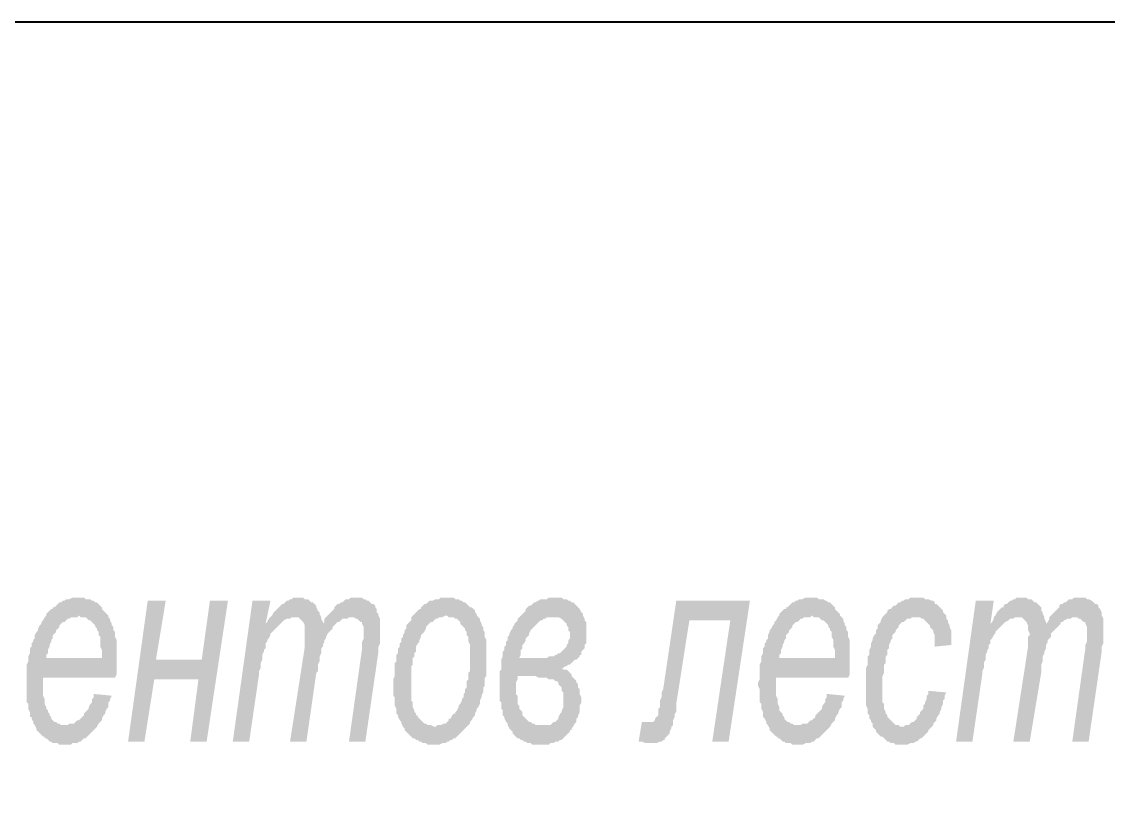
# Model space of a CAD drawing. Header units: millimetres. Extents: x 1372 to 666090, y 1285 to 31551.
# Drawn here: x 532955 to 535725, y 28865 to 30865 of the extents above; entities that cross this region are included whole.
import ezdxf

# ---------------------------------------------------------------- set-up
doc = ezdxf.new("R2010")
doc.units = ezdxf.units.MM
doc.layers.add('PDF _2D-чертеж - Общий_Ном._пера__21', color=7, linetype='Continuous')
doc.layers.add('PDF _Аннотация - Текст_Ном._пера__1', color=7, linetype='Continuous')

msp = doc.modelspace()

# ---------------------------------------------------------------- hatches: boundary and pattern name
at = {"layer": 'PDF _Аннотация - Текст_Ном._пера__1', "transparency": 33554559}
h = msp.add_hatch(color=256, dxfattribs=at)
h.paths.add_polyline_path([(533142.6, 29150.9), (533184.3, 29146.8), (533180.1, 29138.4), (533180.1, 29134.3), (533175.9, 29130.1), (533175.9, 29121.7), (533175.9, 29117.6), (533171.8, 29113.4), (533167.6, 29105.1), (533167.6, 29100.9), (533163.4, 29096.7), (533159.2, 29088.4), (533159.2, 29084.2), (533155.1, 29080), (533150.9, 29075.9), (533146.7, 29067.5), (533142.6, 29063.3), (533142.6, 29063.3), (533138.4, 29059.2), (533134.2, 29055), (533130, 29050.8), (533125.9, 29046.7), (533121.7, 29042.5), (533117.5, 29038.3), (533113.4, 29038.3), (533109.2, 29034.1), (533105, 29030), (533100.8, 29030), (533096.7, 29025.8), (533092.5, 29025.8), (533088.3, 29025.8), (533084.2, 29025.8), (533080, 29021.6), (533071.7, 29021.6), (533067.5, 29021.6), (533063.3, 29021.6), (533059.1, 29021.6), (533055, 29021.6), (533050.8, 29021.6), (533046.6, 29025.8), (533038.3, 29025.8), (533034.1, 29025.8), (533029.9, 29030), (533025.8, 29030), (533021.6, 29034.1), (533017.4, 29038.3), (533013.3, 29038.3), (533013.3, 29042.5), (533009.1, 29042.5), (533004.9, 29046.7), (533000.7, 29050.8), (532996.6, 29055), (532992.4, 29059.2), (532992.4, 29063.3), (532988.2, 29071.7), (532984.1, 29075.9), (532984.1, 29080), (532979.9, 29088.4), (532979.9, 29092.5), (532975.7, 29092.5), (532975.7, 29100.9), (532975.7, 29105.1), (532971.5, 29113.4), (532971.5, 29117.6), (532971.5, 29125.9), (532967.4, 29130.1), (532967.4, 29138.4), (532967.4, 29142.6), (532967.4, 29150.9), (532967.4, 29159.3), (532967.4, 29163.5), (532967.4, 29171.8), (532967.4, 29176), (532967.4, 29180.1), (532967.4, 29188.5), (532967.4, 29192.7), (532967.4, 29201), (532967.4, 29209.3), (532967.4, 29213.5), (532967.4, 29221.8), (532967.4, 29226), (532971.5, 29234.4), (532971.5, 29238.5), (532971.5, 29246.9), (532975.7, 29255.2), (532975.7, 29259.4), (532975.7, 29267.7), (532979.9, 29271.9), (532979.9, 29280.2), (532984.1, 29284.4), (532984.1, 29288.6), (532988.2, 29292.8), (532988.2, 29301.1), (532992.4, 29309.4), (532996.6, 29313.6), (532996.6, 29317.8), (533000.7, 29326.1), (533004.9, 29330.3), (533004.9, 29334.5), (533009.1, 29338.6), (533013.3, 29347), (533017.4, 29351.2), (533017.4, 29355.3), (533021.6, 29359.5), (533025.8, 29363.7), (533029.9, 29367.8), (533034.1, 29367.8), (533034.1, 29372), (533038.3, 29372), (533042.5, 29376.2), (533046.6, 29380.4), (533050.8, 29384.5), (533055, 29384.5), (533059.1, 29388.7), (533063.3, 29388.7), (533067.5, 29392.9), (533071.7, 29392.9), (533075.8, 29392.9), (533084.2, 29397), (533088.3, 29397), (533092.5, 29397), (533096.7, 29397), (533100.8, 29397), (533105, 29397), (533109.2, 29397), (533113.4, 29397), (533117.5, 29392.9), (533125.9, 29392.9), (533130, 29392.9), (533134.2, 29388.7), (533138.4, 29388.7), (533142.6, 29384.5), (533146.7, 29384.5), (533150.9, 29380.4), (533155.1, 29376.2), (533159.2, 29372), (533159.2, 29367.8), (533163.4, 29363.7), (533167.6, 29359.5), (533171.8, 29355.3), (533175.9, 29351.2), (533175.9, 29347), (533180.1, 29342.8), (533180.1, 29338.6), (533184.3, 29330.3), (533184.3, 29326.1), (533188.4, 29322), (533188.4, 29313.6), (533192.6, 29309.4), (533192.6, 29301.1), (533192.6, 29296.9), (533196.8, 29288.6), (533196.8, 29284.4), (533196.8, 29276.1), (533196.8, 29267.7), (533196.8, 29259.4), (533196.8, 29255.2), (533196.8, 29246.9), (533196.8, 29242.7), (533196.8, 29234.4), (533196.8, 29226), (533196.8, 29221.8), (533196.8, 29213.5), (533196.8, 29209.3), (533196.8, 29201), (533192.6, 29192.7), (533009.1, 29192.7), (533009.1, 29188.5), (533009.1, 29180.1), (533009.1, 29176), (533009.1, 29167.6), (533009.1, 29159.3), (533009.1, 29150.9), (533009.1, 29146.8), (533013.3, 29138.4), (533013.3, 29130.1), (533013.3, 29125.9), (533017.4, 29117.6), (533017.4, 29113.4), (533021.6, 29109.2), (533021.6, 29105.1), (533025.8, 29100.9), (533025.8, 29096.7), (533029.9, 29092.5), (533029.9, 29088.4), (533034.1, 29084.2), (533038.3, 29080), (533042.5, 29080), (533046.6, 29075.9), (533050.8, 29075.9), (533055, 29071.7), (533059.1, 29071.7), (533063.3, 29071.7), (533067.5, 29071.7), (533071.7, 29071.7), (533075.8, 29075.9), (533084.2, 29075.9), (533088.3, 29075.9), (533092.5, 29080), (533096.7, 29084.2), (533100.8, 29084.2), (533105, 29088.4), (533109.2, 29092.5), (533113.4, 29096.7), (533113.4, 29100.9), (533117.5, 29105.1), (533121.7, 29109.2), (533125.9, 29113.4), (533125.9, 29117.6), (533130, 29125.9), (533134.2, 29130.1), (533134.2, 29138.4), (533138.4, 29142.6), (533138.4, 29150.9), (533142.6, 29150.9)], flags=0)
h.paths.add_polyline_path([(533017.4, 29242.7), (533159.2, 29242.7), (533159.2, 29251), (533159.2, 29255.2), (533159.2, 29263.6), (533155.1, 29271.9), (533155.1, 29276.1), (533155.1, 29284.4), (533155.1, 29288.6), (533155.1, 29296.9), (533150.9, 29301.1), (533150.9, 29309.4), (533146.7, 29313.6), (533146.7, 29317.8), (533142.6, 29322), (533142.6, 29326.1), (533138.4, 29330.3), (533134.2, 29334.5), (533130, 29338.6), (533125.9, 29338.6), (533121.7, 29342.8), (533117.5, 29347), (533113.4, 29347), (533109.2, 29347), (533105, 29347), (533100.8, 29351.2), (533096.7, 29347), (533092.5, 29347), (533084.2, 29347), (533080, 29347), (533075.8, 29342.8), (533071.7, 29342.8), (533067.5, 29338.6), (533063.3, 29334.5), (533059.1, 29334.5), (533055, 29330.3), (533050.8, 29326.1), (533050.8, 29322), (533046.6, 29317.8), (533042.5, 29313.6), (533042.5, 29309.4), (533038.3, 29305.3), (533034.1, 29301.1), (533034.1, 29292.8), (533029.9, 29288.6), (533029.9, 29284.4), (533025.8, 29276.1), (533025.8, 29271.9), (533021.6, 29263.6), (533021.6, 29255.2), (533017.4, 29251), (533017.4, 29242.7), (533017.4, 29242.7)], flags=0)
for points in [[(533276, 29388.7), (533321.9, 29388.7), (533296.9, 29238.5), (533413.7, 29238.5), (533434.5, 29388.7), (533480.4, 29388.7), (533426.2, 29030), (533384.5, 29030), (533405.3, 29188.5), (533292.7, 29188.5), (533267.7, 29030), (533226, 29030)], [(533492.9, 29030), (533543, 29388.7), (533588.9, 29388.7), (533576.4, 29330.3), (533580.5, 29334.5), (533584.7, 29342.8), (533588.9, 29347), (533593, 29351.2), (533597.2, 29359.5), (533601.4, 29363.7), (533605.6, 29367.8), (533609.7, 29372), (533609.7, 29372), (533613.9, 29376.2), (533618.1, 29380.4), (533622.2, 29380.4), (533626.4, 29384.5), (533630.6, 29388.7), (533634.8, 29388.7), (533638.9, 29392.9), (533643.1, 29392.9), (533647.3, 29397), (533651.4, 29397), (533655.6, 29397), (533659.8, 29397), (533668.1, 29397), (533672.3, 29397), (533676.5, 29392.9), (533680.6, 29392.9), (533684.8, 29392.9), (533689, 29388.7), (533693.2, 29384.5), (533697.3, 29384.5), (533701.5, 29380.4), (533705.7, 29376.2), (533705.7, 29372), (533709.8, 29363.7), (533714, 29359.5), (533714, 29355.3), (533718.2, 29347), (533718.2, 29342.8), (533722.4, 29334.5), (533722.4, 29330.3), (533726.5, 29334.5), (533726.5, 29342.8), (533730.7, 29347), (533734.9, 29351.2), (533739, 29355.3), (533743.2, 29359.5), (533747.4, 29363.7), (533751.6, 29367.8), (533751.6, 29372), (533755.7, 29376.2), (533759.9, 29380.4), (533764.1, 29380.4), (533768.2, 29384.5), (533772.4, 29384.5), (533776.6, 29388.7), (533780.8, 29392.9), (533784.9, 29392.9), (533789.1, 29392.9), (533793.3, 29397), (533797.4, 29397), (533801.6, 29397), (533805.8, 29397), (533814.1, 29397), (533818.3, 29397), (533822.5, 29397), (533826.6, 29392.9), (533830.8, 29392.9), (533835, 29388.7), (533839.1, 29388.7), (533843.3, 29384.5), (533847.5, 29380.4), (533851.7, 29380.4), (533855.8, 29376.2), (533855.8, 29372), (533860, 29367.8), (533860, 29359.5), (533864.2, 29355.3), (533864.2, 29351.2), (533868.3, 29342.8), (533868.3, 29334.5), (533868.3, 29330.3), (533868.3, 29322), (533868.3, 29317.8), (533868.3, 29309.4), (533868.3, 29305.3), (533868.3, 29301.1), (533868.3, 29292.8), (533868.3, 29288.6), (533868.3, 29280.2), (533864.2, 29271.9), (533864.2, 29263.6), (533864.2, 29259.4), (533830.8, 29030), (533789.1, 29030), (533822.5, 29267.7), (533822.5, 29276.1), (533822.5, 29284.4), (533826.6, 29292.8), (533826.6, 29296.9), (533826.6, 29305.3), (533826.6, 29309.4), (533826.6, 29309.4), (533826.6, 29317.8), (533826.6, 29322), (533822.5, 29330.3), (533822.5, 29334.5), (533818.3, 29334.5), (533814.1, 29338.6), (533810, 29342.8), (533805.8, 29342.8), (533801.6, 29347), (533797.4, 29347), (533797.4, 29347), (533793.3, 29347), (533789.1, 29347), (533784.9, 29342.8), (533780.8, 29342.8), (533772.4, 29342.8), (533768.2, 29338.6), (533764.1, 29334.5), (533759.9, 29334.5), (533755.7, 29330.3), (533751.6, 29326.1), (533747.4, 29322), (533747.4, 29317.8), (533743.2, 29313.6), (533739, 29309.4), (533734.9, 29305.3), (533730.7, 29296.9), (533730.7, 29292.8), (533726.5, 29288.6), (533726.5, 29288.6), (533726.5, 29284.4), (533722.4, 29276.1), (533722.4, 29271.9), (533718.2, 29267.7), (533718.2, 29259.4), (533718.2, 29255.2), (533714, 29246.9), (533714, 29242.7), (533714, 29234.4), (533709.8, 29226), (533709.8, 29217.7), (533709.8, 29209.3), (533705.7, 29205.2), (533680.6, 29030), (533638.9, 29030), (533676.5, 29271.9), (533676.5, 29280.2), (533676.5, 29288.6), (533676.5, 29296.9), (533676.5, 29301.1), (533676.5, 29305.3), (533676.5, 29305.3), (533676.5, 29313.6), (533676.5, 29322), (533676.5, 29326.1), (533672.3, 29334.5), (533672.3, 29334.5), (533668.1, 29338.6), (533664, 29342.8), (533659.8, 29347), (533655.6, 29347), (533651.4, 29347), (533647.3, 29347), (533643.1, 29347), (533638.9, 29342.8), (533634.8, 29342.8), (533630.6, 29342.8), (533622.2, 29338.6), (533618.1, 29334.5), (533613.9, 29330.3), (533613.9, 29330.3), (533609.7, 29326.1), (533605.6, 29322), (533601.4, 29317.8), (533597.2, 29313.6), (533593, 29309.4), (533588.9, 29305.3), (533588.9, 29301.1), (533584.7, 29292.8), (533580.5, 29288.6), (533580.5, 29284.4), (533576.4, 29280.2), (533576.4, 29276.1), (533576.4, 29267.7), (533572.2, 29263.6), (533572.2, 29259.4), (533568, 29251), (533568, 29246.9), (533568, 29238.5), (533563.9, 29230.2), (533563.9, 29226), (533563.9, 29217.7), (533559.7, 29209.3), (533559.7, 29201), (533559.7, 29201), (533534.7, 29030)], [(534623.3, 29388.7), (534811, 29388.7), (534756.8, 29030), (534715.1, 29030), (534761, 29338.6), (534656.7, 29338.6), (534623.3, 29125.9), (534623.3, 29113.4), (534623.3, 29105.1), (534619.2, 29100.9), (534619.2, 29092.5), (534615, 29084.2), (534615, 29080), (534615, 29071.7), (534610.8, 29067.5), (534610.8, 29063.3), (534606.6, 29055), (534606.6, 29050.8), (534602.5, 29046.7), (534602.5, 29046.7), (534598.3, 29042.5), (534594.1, 29038.3), (534594.1, 29034.1), (534590, 29034.1), (534585.8, 29030), (534581.6, 29030), (534573.3, 29025.8), (534569.1, 29025.8), (534564.9, 29025.8), (534564.9, 29025.8), (534560.8, 29025.8), (534556.6, 29025.8), (534552.4, 29025.8), (534548.2, 29025.8), (534544.1, 29025.8), (534535.7, 29030), (534531.6, 29030), (534527.4, 29030), (534535.7, 29080), (534539.9, 29080), (534544.1, 29080), (534548.2, 29080), (534552.4, 29080), (534556.6, 29080), (534564.9, 29080), (534569.1, 29084.2), (534569.1, 29088.4), (534573.3, 29092.5), (534573.3, 29092.5), (534573.3, 29092.5), (534577.4, 29096.7), (534577.4, 29100.9), (534577.4, 29105.1), (534577.4, 29113.4), (534581.6, 29117.6), (534581.6, 29125.9), (534581.6, 29134.3), (534585.8, 29142.6), (534585.8, 29155.1), (534590, 29163.5)], [(535265.7, 29159.3), (535311.6, 29155.1), (535307.4, 29146.8), (535307.4, 29138.4), (535303.2, 29134.3), (535303.2, 29125.9), (535299.1, 29117.6), (535299.1, 29113.4), (535294.9, 29105.1), (535294.9, 29100.9), (535290.7, 29096.7), (535286.5, 29088.4), (535286.5, 29084.2), (535282.4, 29080), (535278.2, 29075.9), (535278.2, 29071.7), (535274, 29067.5), (535269.9, 29063.3), (535265.7, 29059.2), (535265.7, 29055), (535261.5, 29050.8), (535257.3, 29046.7), (535253.2, 29042.5), (535249, 29038.3), (535244.8, 29038.3), (535240.7, 29034.1), (535236.5, 29030), (535232.3, 29030), (535228.2, 29025.8), (535224, 29025.8), (535219.8, 29025.8), (535211.5, 29021.6), (535207.3, 29021.6), (535203.1, 29021.6), (535199, 29021.6), (535199, 29021.6), (535190.6, 29021.6), (535186.4, 29021.6), (535182.3, 29021.6), (535178.1, 29025.8), (535173.9, 29025.8), (535169.8, 29025.8), (535165.6, 29030), (535161.4, 29030), (535157.2, 29034.1), (535153.1, 29038.3), (535148.9, 29042.5), (535144.7, 29042.5), (535140.6, 29046.7), (535136.4, 29050.8), (535132.2, 29055), (535132.2, 29059.2), (535128, 29063.3), (535123.9, 29067.5), (535123.9, 29075.9), (535119.7, 29080), (535119.7, 29084.2), (535115.5, 29088.4), (535115.5, 29096.7), (535111.4, 29100.9), (535111.4, 29109.2), (535111.4, 29113.4), (535107.2, 29121.7), (535107.2, 29125.9), (535107.2, 29134.3), (535107.2, 29142.6), (535107.2, 29150.9), (535107.2, 29155.1), (535107.2, 29163.5), (535107.2, 29163.5), (535107.2, 29171.8), (535107.2, 29180.1), (535107.2, 29184.3), (535107.2, 29192.7), (535107.2, 29201), (535107.2, 29205.2), (535107.2, 29213.5), (535107.2, 29217.7), (535111.4, 29226), (535111.4, 29234.4), (535111.4, 29238.5), (535111.4, 29246.9), (535115.5, 29251), (535115.5, 29259.4), (535115.5, 29263.6), (535119.7, 29271.9), (535119.7, 29280.2), (535119.7, 29280.2), (535123.9, 29288.6), (535123.9, 29292.8), (535128, 29301.1), (535132.2, 29305.3), (535132.2, 29313.6), (535136.4, 29317.8), (535136.4, 29326.1), (535140.6, 29330.3), (535144.7, 29334.5), (535144.7, 29338.6), (535148.9, 29347), (535153.1, 29351.2), (535157.2, 29355.3), (535161.4, 29359.5), (535161.4, 29363.7), (535165.6, 29367.8), (535169.8, 29367.8), (535173.9, 29372), (535178.1, 29376.2), (535182.3, 29376.2), (535186.4, 29380.4), (535190.6, 29384.5), (535194.8, 29384.5), (535199, 29388.7), (535203.1, 29388.7), (535207.3, 29392.9), (535211.5, 29392.9), (535215.6, 29392.9), (535219.8, 29397), (535224, 29397), (535228.2, 29397), (535236.5, 29397), (535236.5, 29397), (535244.8, 29397), (535249, 29397), (535253.2, 29397), (535257.3, 29392.9), (535261.5, 29392.9), (535265.7, 29392.9), (535274, 29388.7), (535278.2, 29388.7), (535282.4, 29384.5), (535282.4, 29380.4), (535286.5, 29380.4), (535290.7, 29376.2), (535294.9, 29372), (535299.1, 29367.8), (535303.2, 29363.7), (535303.2, 29359.5), (535307.4, 29355.3), (535311.6, 29351.2), (535311.6, 29342.8), (535315.7, 29338.6), (535315.7, 29334.5), (535319.9, 29326.1), (535319.9, 29322), (535324.1, 29313.6), (535324.1, 29309.4), (535324.1, 29301.1), (535324.1, 29292.8), (535324.1, 29288.6), (535324.1, 29280.2), (535324.1, 29276.1), (535282.4, 29271.9), (535282.4, 29280.2), (535282.4, 29288.6), (535282.4, 29296.9), (535282.4, 29301.1), (535278.2, 29309.4), (535278.2, 29313.6), (535274, 29317.8), (535269.9, 29322), (535269.9, 29326.1), (535265.7, 29330.3), (535261.5, 29334.5), (535257.3, 29338.6), (535253.2, 29342.8), (535249, 29342.8), (535244.8, 29347), (535240.7, 29347), (535236.5, 29347), (535232.3, 29347), (535228.2, 29347), (535224, 29347), (535219.8, 29342.8), (535215.6, 29342.8), (535211.5, 29342.8), (535207.3, 29338.6), (535203.1, 29334.5), (535199, 29334.5), (535194.8, 29330.3), (535190.6, 29326.1), (535190.6, 29322), (535186.4, 29317.8), (535182.3, 29313.6), (535182.3, 29309.4), (535178.1, 29305.3), (535173.9, 29301.1), (535173.9, 29292.8), (535169.8, 29288.6), (535169.8, 29284.4), (535165.6, 29276.1), (535165.6, 29267.7), (535161.4, 29263.6), (535161.4, 29255.2), (535161.4, 29251), (535157.2, 29246.9), (535157.2, 29238.5), (535157.2, 29230.2), (535153.1, 29226), (535153.1, 29217.7), (535153.1, 29213.5), (535153.1, 29205.2), (535148.9, 29196.8), (535148.9, 29192.7), (535148.9, 29184.3), (535148.9, 29180.1), (535148.9, 29171.8), (535148.9, 29163.5), (535148.9, 29159.3), (535148.9, 29150.9), (535148.9, 29146.8), (535148.9, 29138.4), (535148.9, 29130.1), (535153.1, 29125.9), (535153.1, 29117.6), (535153.1, 29113.4), (535157.2, 29105.1), (535157.2, 29100.9), (535161.4, 29096.7), (535161.4, 29092.5), (535165.6, 29088.4), (535169.8, 29084.2), (535173.9, 29080), (535178.1, 29075.9), (535182.3, 29071.7), (535186.4, 29071.7), (535190.6, 29071.7), (535194.8, 29067.5), (535199, 29067.5), (535203.1, 29067.5), (535207.3, 29071.7), (535211.5, 29071.7), (535215.6, 29071.7), (535219.8, 29075.9), (535224, 29080), (535228.2, 29080), (535232.3, 29084.2), (535236.5, 29088.4), (535236.5, 29092.5), (535240.7, 29096.7), (535244.8, 29100.9), (535244.8, 29105.1), (535249, 29109.2), (535253.2, 29113.4), (535253.2, 29121.7), (535257.3, 29125.9), (535257.3, 29130.1), (535261.5, 29138.4), (535261.5, 29146.8), (535265.7, 29150.9), (535265.7, 29159.3), (535265.7, 29159.3)], [(535336.6, 29030), (535386.7, 29388.7), (535432.5, 29388.7), (535424.2, 29330.3), (535428.4, 29334.5), (535432.5, 29342.8), (535432.5, 29347), (535436.7, 29351.2), (535440.9, 29359.5), (535445.1, 29363.7), (535449.2, 29367.8), (535453.4, 29372), (535457.6, 29372), (535457.6, 29376.2), (535461.7, 29380.4), (535465.9, 29380.4), (535470.1, 29384.5), (535474.3, 29388.7), (535478.4, 29388.7), (535482.6, 29392.9), (535486.8, 29392.9), (535490.9, 29397), (535495.1, 29397), (535503.4, 29397), (535507.6, 29397), (535511.8, 29397), (535516, 29397), (535520.1, 29392.9), (535524.3, 29392.9), (535528.5, 29392.9), (535532.6, 29388.7), (535536.8, 29384.5), (535541, 29384.5), (535545.2, 29380.4), (535549.3, 29376.2), (535553.5, 29372), (535553.5, 29363.7), (535557.7, 29359.5), (535557.7, 29355.3), (535561.8, 29347), (535561.8, 29342.8), (535566, 29334.5), (535566, 29330.3), (535570.2, 29334.5), (535574.4, 29342.8), (535574.4, 29347), (535578.5, 29351.2), (535582.7, 29355.3), (535586.9, 29359.5), (535591, 29363.7), (535595.2, 29367.8), (535599.4, 29372), (535599.4, 29376.2), (535603.6, 29380.4), (535607.7, 29380.4), (535611.9, 29384.5), (535616.1, 29384.5), (535620.2, 29388.7), (535624.4, 29392.9), (535628.6, 29392.9), (535632.8, 29392.9), (535636.9, 29397), (535641.1, 29397), (535645.3, 29397), (535649.4, 29397), (535657.8, 29397), (535662, 29397), (535666.1, 29397), (535670.3, 29392.9), (535674.5, 29392.9), (535682.8, 29388.7), (535682.8, 29388.7), (535687, 29384.5), (535691.2, 29380.4), (535695.3, 29380.4), (535699.5, 29376.2), (535699.5, 29372), (535703.7, 29367.8), (535707.8, 29359.5), (535707.8, 29355.3), (535707.8, 29351.2), (535712, 29342.8), (535712, 29334.5), (535712, 29330.3), (535712, 29322), (535712, 29317.8), (535712, 29309.4), (535712, 29305.3), (535712, 29301.1), (535712, 29292.8), (535712, 29288.6), (535712, 29280.2), (535707.8, 29271.9), (535707.8, 29263.6), (535707.8, 29259.4), (535674.5, 29030), (535632.8, 29030), (535666.1, 29267.7), (535666.1, 29276.1), (535670.3, 29284.4), (535670.3, 29292.8), (535670.3, 29296.9), (535670.3, 29305.3), (535670.3, 29309.4), (535670.3, 29309.4), (535670.3, 29317.8), (535670.3, 29322), (535666.1, 29330.3), (535666.1, 29334.5), (535662, 29334.5), (535657.8, 29338.6), (535653.6, 29342.8), (535649.4, 29342.8), (535645.3, 29347), (535641.1, 29347), (535641.1, 29347), (535636.9, 29347), (535632.8, 29347), (535628.6, 29342.8), (535624.4, 29342.8), (535620.2, 29342.8), (535611.9, 29338.6), (535607.7, 29334.5), (535603.6, 29334.5), (535603.6, 29330.3), (535599.4, 29326.1), (535595.2, 29322), (535591, 29317.8), (535586.9, 29313.6), (535582.7, 29309.4), (535578.5, 29305.3), (535578.5, 29296.9), (535574.4, 29292.8), (535570.2, 29288.6), (535570.2, 29288.6), (535570.2, 29284.4), (535566, 29276.1), (535566, 29271.9), (535566, 29267.7), (535561.8, 29259.4), (535561.8, 29255.2), (535557.7, 29246.9), (535557.7, 29242.7), (535557.7, 29234.4), (535553.5, 29226), (535553.5, 29217.7), (535553.5, 29209.3), (535553.5, 29205.2), (535524.3, 29030), (535482.6, 29030), (535520.1, 29271.9), (535520.1, 29280.2), (535520.1, 29288.6), (535520.1, 29296.9), (535524.3, 29301.1), (535524.3, 29305.3), (535524.3, 29305.3), (535520.1, 29313.6), (535520.1, 29322), (535520.1, 29326.1), (535516, 29334.5), (535516, 29334.5), (535511.8, 29338.6), (535507.6, 29342.8), (535503.4, 29347), (535499.3, 29347), (535495.1, 29347), (535490.9, 29347), (535486.8, 29347), (535482.6, 29342.8), (535478.4, 29342.8), (535474.3, 29342.8), (535470.1, 29338.6), (535461.7, 29334.5), (535457.6, 29330.3), (535457.6, 29330.3), (535453.4, 29326.1), (535449.2, 29322), (535445.1, 29317.8), (535440.9, 29313.6), (535436.7, 29309.4), (535436.7, 29305.3), (535432.5, 29301.1), (535428.4, 29292.8), (535424.2, 29288.6), (535424.2, 29284.4), (535424.2, 29280.2), (535420, 29276.1), (535420, 29267.7), (535415.9, 29263.6), (535415.9, 29259.4), (535411.7, 29251), (535411.7, 29246.9), (535411.7, 29238.5), (535407.5, 29230.2), (535407.5, 29226), (535407.5, 29217.7), (535403.3, 29209.3), (535403.3, 29201), (535403.3, 29201), (535378.3, 29030)]]:
    msp.add_hatch(color=256, dxfattribs=at).paths.add_polyline_path(points)
h = msp.add_hatch(color=256, dxfattribs=at)
h.paths.add_polyline_path([(533901.7, 29167.6), (533901.7, 29171.8), (533901.7, 29180.1), (533901.7, 29188.5), (533905.9, 29196.8), (533905.9, 29201), (533905.9, 29209.3), (533905.9, 29217.7), (533905.9, 29221.8), (533905.9, 29230.2), (533910.1, 29234.4), (533910.1, 29242.7), (533910.1, 29251), (533914.2, 29255.2), (533914.2, 29263.6), (533914.2, 29267.7), (533918.4, 29271.9), (533918.4, 29280.2), (533922.6, 29284.4), (533922.6, 29292.8), (533926.7, 29296.9), (533926.7, 29301.1), (533930.9, 29309.4), (533930.9, 29313.6), (533935.1, 29317.8), (533935.1, 29326.1), (533939.3, 29330.3), (533943.4, 29334.5), (533947.6, 29338.6), (533947.6, 29338.6), (533947.6, 29347), (533951.8, 29351.2), (533955.9, 29355.3), (533960.1, 29359.5), (533964.3, 29363.7), (533968.5, 29367.8), (533972.6, 29367.8), (533972.6, 29372), (533976.8, 29376.2), (533981, 29380.4), (533985.1, 29380.4), (533989.3, 29384.5), (533993.5, 29388.7), (533997.7, 29388.7), (534001.8, 29388.7), (534010.2, 29392.9), (534014.3, 29392.9), (534018.5, 29392.9), (534022.7, 29397), (534026.9, 29397), (534031, 29397), (534035.2, 29397), (534039.4, 29397), (534043.5, 29397), (534051.9, 29397), (534056, 29397), (534060.2, 29392.9), (534064.4, 29392.9), (534068.6, 29392.9), (534072.7, 29388.7), (534076.9, 29388.7), (534081.1, 29384.5), (534085.2, 29384.5), (534089.4, 29380.4), (534093.6, 29376.2), (534097.8, 29372), (534101.9, 29372), (534106.1, 29367.8), (534110.3, 29363.7), (534110.3, 29359.5), (534114.4, 29355.3), (534114.4, 29351.2), (534118.6, 29347), (534122.8, 29342.8), (534122.8, 29338.6), (534127, 29330.3), (534127, 29326.1), (534131.1, 29322), (534131.1, 29313.6), (534135.3, 29309.4), (534135.3, 29301.1), (534135.3, 29296.9), (534139.5, 29288.6), (534139.5, 29280.2), (534139.5, 29276.1), (534139.5, 29267.7), (534139.5, 29259.4), (534139.5, 29255.2), (534139.5, 29246.9), (534139.5, 29238.5), (534139.5, 29234.4), (534139.5, 29226), (534139.5, 29217.7), (534139.5, 29213.5), (534139.5, 29205.2), (534139.5, 29196.8), (534135.3, 29192.7), (534135.3, 29184.3), (534135.3, 29180.1), (534135.3, 29171.8), (534131.1, 29167.6), (534131.1, 29159.3), (534131.1, 29155.1), (534127, 29146.8), (534127, 29142.6), (534122.8, 29134.3), (534122.8, 29130.1), (534122.8, 29125.9), (534118.6, 29117.6), (534114.4, 29113.4), (534114.4, 29109.2), (534110.3, 29100.9), (534110.3, 29096.7), (534106.1, 29092.5), (534101.9, 29084.2), (534097.8, 29080), (534097.8, 29075.9), (534093.6, 29071.7), (534089.4, 29067.5), (534085.2, 29063.3), (534081.1, 29059.2), (534076.9, 29055), (534072.7, 29050.8), (534072.7, 29050.8), (534068.6, 29046.7), (534064.4, 29042.5), (534060.2, 29038.3), (534056, 29038.3), (534051.9, 29034.1), (534047.7, 29034.1), (534043.5, 29030), (534039.4, 29030), (534035.2, 29025.8), (534031, 29025.8), (534026.9, 29025.8), (534018.5, 29021.6), (534014.3, 29021.6), (534010.2, 29021.6), (534006, 29021.6), (534006, 29021.6), (534001.8, 29021.6), (533997.7, 29021.6), (533989.3, 29021.6), (533985.1, 29025.8), (533981, 29025.8), (533976.8, 29025.8), (533972.6, 29030), (533968.5, 29030), (533964.3, 29034.1), (533960.1, 29034.1), (533955.9, 29038.3), (533951.8, 29038.3), (533947.6, 29042.5), (533943.4, 29046.7), (533939.3, 29050.8), (533935.1, 29055), (533930.9, 29059.2), (533930.9, 29063.3), (533926.7, 29067.5), (533922.6, 29075.9), (533922.6, 29080), (533918.4, 29084.2), (533914.2, 29092.5), (533914.2, 29096.7), (533910.1, 29100.9), (533910.1, 29109.2), (533910.1, 29113.4), (533905.9, 29121.7), (533905.9, 29125.9), (533905.9, 29134.3), (533905.9, 29142.6), (533901.7, 29146.8), (533901.7, 29155.1), (533901.7, 29163.5), (533901.7, 29167.6)], flags=0)
h.paths.add_polyline_path([(533947.6, 29171.8), (533947.6, 29163.5), (533947.6, 29155.1), (533947.6, 29150.9), (533947.6, 29142.6), (533947.6, 29134.3), (533951.8, 29130.1), (533951.8, 29121.7), (533951.8, 29117.6), (533955.9, 29109.2), (533955.9, 29105.1), (533960.1, 29100.9), (533960.1, 29096.7), (533964.3, 29096.7), (533964.3, 29092.5), (533968.5, 29088.4), (533972.6, 29084.2), (533976.8, 29080), (533981, 29075.9), (533985.1, 29075.9), (533989.3, 29071.7), (533993.5, 29071.7), (533997.7, 29071.7), (534006, 29067.5), (534006, 29067.5), (534010.2, 29067.5), (534014.3, 29071.7), (534018.5, 29071.7), (534022.7, 29071.7), (534031, 29075.9), (534035.2, 29075.9), (534039.4, 29080), (534043.5, 29084.2), (534043.5, 29088.4), (534047.7, 29088.4), (534051.9, 29096.7), (534056, 29100.9), (534060.2, 29100.9), (534060.2, 29105.1), (534064.4, 29109.2), (534068.6, 29117.6), (534068.6, 29121.7), (534072.7, 29125.9), (534076.9, 29134.3), (534076.9, 29138.4), (534081.1, 29142.6), (534081.1, 29150.9), (534085.2, 29155.1), (534085.2, 29163.5), (534089.4, 29167.6), (534089.4, 29176), (534089.4, 29184.3), (534089.4, 29184.3), (534093.6, 29188.5), (534093.6, 29196.8), (534093.6, 29205.2), (534097.8, 29209.3), (534097.8, 29217.7), (534097.8, 29226), (534097.8, 29230.2), (534097.8, 29238.5), (534097.8, 29242.7), (534097.8, 29246.9), (534097.8, 29255.2), (534097.8, 29263.6), (534097.8, 29271.9), (534097.8, 29276.1), (534093.6, 29284.4), (534093.6, 29288.6), (534093.6, 29296.9), (534089.4, 29301.1), (534089.4, 29309.4), (534085.2, 29313.6), (534085.2, 29317.8), (534081.1, 29322), (534081.1, 29322), (534076.9, 29326.1), (534072.7, 29330.3), (534072.7, 29334.5), (534068.6, 29338.6), (534064.4, 29342.8), (534060.2, 29342.8), (534056, 29347), (534047.7, 29347), (534043.5, 29347), (534039.4, 29351.2), (534039.4, 29351.2), (534035.2, 29351.2), (534026.9, 29347), (534022.7, 29347), (534018.5, 29347), (534014.3, 29342.8), (534010.2, 29342.8), (534006, 29338.6), (534001.8, 29334.5), (534001.8, 29334.5), (533997.7, 29334.5), (533993.5, 29330.3), (533989.3, 29326.1), (533985.1, 29322), (533985.1, 29317.8), (533981, 29309.4), (533976.8, 29305.3), (533972.6, 29301.1), (533972.6, 29296.9), (533968.5, 29288.6), (533968.5, 29284.4), (533964.3, 29280.2), (533960.1, 29271.9), (533960.1, 29267.7), (533960.1, 29259.4), (533955.9, 29255.2), (533955.9, 29246.9), (533951.8, 29242.7), (533951.8, 29234.4), (533951.8, 29226), (533947.6, 29221.8), (533947.6, 29213.5), (533947.6, 29205.2), (533947.6, 29201), (533947.6, 29192.7), (533947.6, 29184.3), (533947.6, 29180.1), (533947.6, 29171.8), (533947.6, 29171.8)], flags=0)
h = msp.add_hatch(color=256, dxfattribs=at)
h.paths.add_polyline_path([(534331.3, 29217.7), (534335.5, 29213.5), (534343.9, 29213.5), (534348, 29209.3), (534352.2, 29205.2), (534356.4, 29201), (534356.4, 29196.8), (534360.5, 29192.7), (534364.7, 29188.5), (534368.9, 29184.3), (534368.9, 29184.3), (534368.9, 29180.1), (534373.1, 29176), (534373.1, 29167.6), (534377.2, 29163.5), (534377.2, 29155.1), (534377.2, 29150.9), (534381.4, 29142.6), (534381.4, 29134.3), (534381.4, 29134.3), (534381.4, 29130.1), (534377.2, 29121.7), (534377.2, 29117.6), (534377.2, 29109.2), (534377.2, 29105.1), (534373.1, 29096.7), (534373.1, 29092.5), (534368.9, 29088.4), (534368.9, 29080), (534364.7, 29075.9), (534360.5, 29067.5), (534356.4, 29063.3), (534356.4, 29059.2), (534352.2, 29059.2), (534352.2, 29055), (534348, 29050.8), (534343.9, 29046.7), (534339.7, 29042.5), (534335.5, 29038.3), (534335.5, 29038.3), (534331.3, 29034.1), (534327.2, 29034.1), (534323, 29030), (534314.7, 29030), (534310.5, 29025.8), (534306.3, 29025.8), (534302.1, 29025.8), (534298, 29021.6), (534293.8, 29021.6), (534285.5, 29021.6), (534281.3, 29021.6), (534277.1, 29021.6), (534273, 29021.6), (534268.8, 29021.6), (534260.4, 29021.6), (534256.3, 29021.6), (534252.1, 29025.8), (534247.9, 29025.8), (534243.8, 29025.8), (534239.6, 29030), (534235.4, 29030), (534231.2, 29034.1), (534227.1, 29034.1), (534222.9, 29038.3), (534218.7, 29038.3), (534214.6, 29042.5), (534210.4, 29046.7), (534206.2, 29050.8), (534206.2, 29055), (534202, 29059.2), (534197.9, 29063.3), (534193.7, 29071.7), (534193.7, 29075.9), (534189.5, 29080), (534185.4, 29088.4), (534185.4, 29092.5), (534181.2, 29096.7), (534181.2, 29105.1), (534181.2, 29109.2), (534177, 29113.4), (534177, 29121.7), (534177, 29130.1), (534172.8, 29134.3), (534172.8, 29142.6), (534172.8, 29146.8), (534172.8, 29155.1), (534172.8, 29163.5), (534172.8, 29163.5), (534172.8, 29171.8), (534172.8, 29180.1), (534172.8, 29188.5), (534172.8, 29192.7), (534172.8, 29201), (534172.8, 29209.3), (534177, 29213.5), (534177, 29221.8), (534177, 29226), (534177, 29234.4), (534177, 29238.5), (534181.2, 29246.9), (534181.2, 29255.2), (534181.2, 29259.4), (534185.4, 29263.6), (534185.4, 29271.9), (534189.5, 29276.1), (534189.5, 29284.4), (534193.7, 29288.6), (534193.7, 29296.9), (534197.9, 29301.1), (534197.9, 29305.3), (534202, 29313.6), (534206.2, 29317.8), (534206.2, 29322), (534210.4, 29326.1), (534210.4, 29330.3), (534214.6, 29334.5), (534218.7, 29338.6), (534218.7, 29342.8), (534222.9, 29347), (534227.1, 29351.2), (534231.2, 29355.3), (534235.4, 29359.5), (534239.6, 29363.7), (534239.6, 29367.8), (534243.8, 29372), (534247.9, 29376.2), (534252.1, 29376.2), (534256.3, 29380.4), (534260.4, 29384.5), (534264.6, 29384.5), (534268.8, 29388.7), (534273, 29388.7), (534277.1, 29392.9), (534281.3, 29392.9), (534289.6, 29392.9), (534293.8, 29392.9), (534298, 29397), (534302.1, 29397), (534306.3, 29397), (534310.5, 29397), (534314.7, 29397), (534318.8, 29397), (534327.2, 29397), (534331.3, 29397), (534335.5, 29392.9), (534339.7, 29392.9), (534343.9, 29392.9), (534348, 29388.7), (534352.2, 29388.7), (534356.4, 29384.5), (534360.5, 29384.5), (534364.7, 29380.4), (534368.9, 29376.2), (534373.1, 29372), (534373.1, 29372), (534377.2, 29367.8), (534381.4, 29359.5), (534385.6, 29355.3), (534385.6, 29351.2), (534389.7, 29342.8), (534389.7, 29338.6), (534393.9, 29334.5), (534393.9, 29326.1), (534393.9, 29322), (534393.9, 29313.6), (534393.9, 29309.4), (534393.9, 29301.1), (534393.9, 29292.8), (534393.9, 29288.6), (534393.9, 29280.2), (534389.7, 29276.1), (534389.7, 29267.7), (534385.6, 29263.6), (534381.4, 29259.4), (534381.4, 29251), (534377.2, 29251), (534377.2, 29246.9), (534373.1, 29242.7), (534368.9, 29238.5), (534364.7, 29238.5), (534360.5, 29234.4), (534356.4, 29230.2), (534352.2, 29226), (534348, 29226), (534343.9, 29221.8), (534339.7, 29221.8), (534335.5, 29217.7), (534331.3, 29217.7)], flags=0)
h.paths.add_polyline_path([(534222.9, 29242.7), (534231.2, 29242.7), (534235.4, 29242.7), (534239.6, 29242.7), (534243.8, 29242.7), (534247.9, 29242.7), (534252.1, 29242.7), (534252.1, 29242.7), (534260.4, 29242.7), (534264.6, 29242.7), (534273, 29242.7), (534277.1, 29242.7), (534281.3, 29242.7), (534289.6, 29242.7), (534293.8, 29242.7), (534298, 29246.9), (534302.1, 29246.9), (534306.3, 29246.9), (534310.5, 29246.9), (534314.7, 29251), (534318.8, 29251), (534323, 29255.2), (534327.2, 29255.2), (534327.2, 29255.2), (534331.3, 29259.4), (534335.5, 29263.6), (534339.7, 29267.7), (534343.9, 29271.9), (534343.9, 29276.1), (534348, 29280.2), (534348, 29288.6), (534352.2, 29292.8), (534352.2, 29301.1), (534352.2, 29301.1), (534352.2, 29309.4), (534348, 29313.6), (534348, 29322), (534343.9, 29326.1), (534343.9, 29330.3), (534339.7, 29334.5), (534335.5, 29338.6), (534331.3, 29342.8), (534331.3, 29342.8), (534323, 29347), (534318.8, 29347), (534314.7, 29347), (534314.7, 29347), (534310.5, 29347), (534302.1, 29347), (534298, 29347), (534293.8, 29347), (534289.6, 29342.8), (534285.5, 29342.8), (534281.3, 29338.6), (534277.1, 29338.6), (534273, 29334.5), (534268.8, 29330.3), (534264.6, 29326.1), (534260.4, 29322), (534260.4, 29322), (534256.3, 29317.8), (534252.1, 29313.6), (534247.9, 29305.3), (534247.9, 29301.1), (534243.8, 29296.9), (534239.6, 29292.8), (534239.6, 29288.6), (534235.4, 29280.2), (534231.2, 29276.1), (534231.2, 29267.7), (534227.1, 29263.6), (534227.1, 29255.2), (534227.1, 29251), (534222.9, 29242.7)], flags=0)
h.paths.add_polyline_path([(534218.7, 29196.8), (534218.7, 29188.5), (534214.6, 29180.1), (534214.6, 29176), (534214.6, 29167.6), (534214.6, 29167.6), (534214.6, 29159.3), (534214.6, 29150.9), (534218.7, 29146.8), (534218.7, 29138.4), (534218.7, 29130.1), (534218.7, 29125.9), (534222.9, 29121.7), (534222.9, 29113.4), (534227.1, 29109.2), (534231.2, 29105.1), (534231.2, 29096.7), (534231.2, 29096.7), (534235.4, 29092.5), (534239.6, 29088.4), (534243.8, 29084.2), (534247.9, 29080), (534252.1, 29080), (534256.3, 29075.9), (534260.4, 29075.9), (534264.6, 29071.7), (534268.8, 29071.7), (534273, 29071.7), (534277.1, 29071.7), (534281.3, 29071.7), (534285.5, 29071.7), (534293.8, 29071.7), (534298, 29071.7), (534302.1, 29071.7), (534306.3, 29075.9), (534310.5, 29080), (534314.7, 29080), (534318.8, 29084.2), (534323, 29088.4), (534323, 29088.4), (534323, 29092.5), (534327.2, 29100.9), (534331.3, 29105.1), (534331.3, 29109.2), (534335.5, 29117.6), (534335.5, 29121.7), (534335.5, 29130.1), (534335.5, 29134.3), (534335.5, 29142.6), (534335.5, 29150.9), (534335.5, 29155.1), (534331.3, 29159.3), (534331.3, 29167.6), (534327.2, 29171.8), (534323, 29176), (534323, 29180.1), (534318.8, 29184.3), (534314.7, 29184.3), (534314.7, 29184.3), (534310.5, 29188.5), (534306.3, 29188.5), (534302.1, 29188.5), (534298, 29188.5), (534293.8, 29192.7), (534289.6, 29192.7), (534285.5, 29192.7), (534281.3, 29192.7), (534277.1, 29192.7), (534273, 29192.7), (534264.6, 29196.8), (534260.4, 29196.8), (534252.1, 29196.8), (534247.9, 29196.8), (534239.6, 29196.8), (534235.4, 29196.8), (534235.4, 29196.8), (534227.1, 29196.8), (534222.9, 29196.8), (534218.7, 29196.8)], flags=0)
h = msp.add_hatch(color=256, dxfattribs=at)
h.paths.add_polyline_path([(535011.2, 29150.9), (535053, 29146.8), (535048.8, 29138.4), (535048.8, 29134.3), (535044.6, 29130.1), (535044.6, 29121.7), (535044.6, 29117.6), (535040.4, 29113.4), (535036.3, 29105.1), (535036.3, 29100.9), (535032.1, 29096.7), (535027.9, 29088.4), (535027.9, 29084.2), (535023.8, 29080), (535019.6, 29075.9), (535015.4, 29067.5), (535011.2, 29063.3), (535011.2, 29063.3), (535007.1, 29059.2), (535002.9, 29055), (534998.7, 29050.8), (534994.6, 29046.7), (534990.4, 29042.5), (534986.2, 29038.3), (534982.1, 29038.3), (534977.9, 29034.1), (534973.7, 29030), (534969.5, 29030), (534965.4, 29025.8), (534961.2, 29025.8), (534957, 29025.8), (534952.9, 29025.8), (534944.5, 29021.6), (534940.3, 29021.6), (534936.2, 29021.6), (534932, 29021.6), (534927.8, 29021.6), (534923.7, 29021.6), (534919.5, 29021.6), (534915.3, 29025.8), (534907, 29025.8), (534902.8, 29025.8), (534898.6, 29030), (534894.5, 29030), (534890.3, 29034.1), (534886.1, 29038.3), (534881.9, 29038.3), (534881.9, 29042.5), (534877.8, 29042.5), (534873.6, 29046.7), (534869.4, 29050.8), (534865.3, 29055), (534861.1, 29059.2), (534861.1, 29063.3), (534856.9, 29071.7), (534852.7, 29075.9), (534852.7, 29080), (534848.6, 29088.4), (534844.4, 29092.5), (534844.4, 29092.5), (534844.4, 29100.9), (534844.4, 29105.1), (534840.2, 29113.4), (534840.2, 29117.6), (534840.2, 29125.9), (534836.1, 29130.1), (534836.1, 29138.4), (534836.1, 29142.6), (534836.1, 29150.9), (534836.1, 29159.3), (534836.1, 29163.5), (534831.9, 29171.8), (534831.9, 29176), (534831.9, 29180.1), (534836.1, 29188.5), (534836.1, 29192.7), (534836.1, 29201), (534836.1, 29209.3), (534836.1, 29213.5), (534836.1, 29221.8), (534836.1, 29226), (534840.2, 29234.4), (534840.2, 29238.5), (534840.2, 29246.9), (534844.4, 29255.2), (534844.4, 29259.4), (534844.4, 29267.7), (534848.6, 29271.9), (534848.6, 29280.2), (534852.7, 29284.4), (534852.7, 29288.6), (534856.9, 29292.8), (534856.9, 29301.1), (534861.1, 29309.4), (534861.1, 29313.6), (534865.3, 29317.8), (534869.4, 29326.1), (534873.6, 29330.3), (534873.6, 29334.5), (534877.8, 29338.6), (534881.9, 29347), (534886.1, 29351.2), (534886.1, 29355.3), (534890.3, 29359.5), (534894.5, 29363.7), (534898.6, 29367.8), (534902.8, 29367.8), (534902.8, 29372), (534907, 29372), (534911.1, 29376.2), (534915.3, 29380.4), (534919.5, 29384.5), (534923.7, 29384.5), (534927.8, 29388.7), (534932, 29388.7), (534936.2, 29392.9), (534940.3, 29392.9), (534944.5, 29392.9), (534952.9, 29397), (534957, 29397), (534961.2, 29397), (534965.4, 29397), (534969.5, 29397), (534973.7, 29397), (534977.9, 29397), (534982.1, 29397), (534986.2, 29392.9), (534994.6, 29392.9), (534998.7, 29392.9), (535002.9, 29388.7), (535007.1, 29388.7), (535011.2, 29384.5), (535015.4, 29384.5), (535019.6, 29380.4), (535023.8, 29376.2), (535027.9, 29372), (535027.9, 29367.8), (535032.1, 29363.7), (535036.3, 29359.5), (535040.4, 29355.3), (535040.4, 29351.2), (535044.6, 29347), (535048.8, 29342.8), (535048.8, 29338.6), (535053, 29330.3), (535053, 29326.1), (535057.1, 29322), (535057.1, 29313.6), (535061.3, 29309.4), (535061.3, 29301.1), (535061.3, 29296.9), (535065.5, 29288.6), (535065.5, 29284.4), (535065.5, 29276.1), (535065.5, 29267.7), (535065.5, 29259.4), (535065.5, 29255.2), (535065.5, 29246.9), (535065.5, 29242.7), (535065.5, 29234.4), (535065.5, 29226), (535065.5, 29221.8), (535065.5, 29213.5), (535065.5, 29209.3), (535065.5, 29201), (535061.3, 29192.7), (534877.8, 29192.7), (534877.8, 29188.5), (534877.8, 29180.1), (534877.8, 29176), (534877.8, 29167.6), (534877.8, 29159.3), (534877.8, 29150.9), (534877.8, 29146.8), (534881.9, 29138.4), (534881.9, 29130.1), (534881.9, 29125.9), (534886.1, 29117.6), (534886.1, 29113.4), (534886.1, 29109.2), (534890.3, 29105.1), (534894.5, 29100.9), (534894.5, 29096.7), (534898.6, 29092.5), (534898.6, 29088.4), (534902.8, 29084.2), (534907, 29080), (534911.1, 29080), (534915.3, 29075.9), (534919.5, 29075.9), (534923.7, 29071.7), (534927.8, 29071.7), (534932, 29071.7), (534936.2, 29071.7), (534940.3, 29071.7), (534944.5, 29075.9), (534952.9, 29075.9), (534957, 29075.9), (534961.2, 29080), (534965.4, 29084.2), (534969.5, 29084.2), (534973.7, 29088.4), (534977.9, 29092.5), (534977.9, 29096.7), (534982.1, 29100.9), (534986.2, 29105.1), (534990.4, 29109.2), (534994.6, 29113.4), (534994.6, 29117.6), (534998.7, 29125.9), (535002.9, 29130.1), (535002.9, 29138.4), (535007.1, 29142.6), (535007.1, 29150.9), (535011.2, 29150.9)], flags=0)
h.paths.add_polyline_path([(534886.1, 29242.7), (535027.9, 29242.7), (535027.9, 29251), (535027.9, 29255.2), (535027.9, 29263.6), (535023.8, 29271.9), (535023.8, 29276.1), (535023.8, 29284.4), (535023.8, 29288.6), (535019.6, 29296.9), (535019.6, 29301.1), (535019.6, 29309.4), (535015.4, 29313.6), (535015.4, 29317.8), (535011.2, 29322), (535011.2, 29326.1), (535007.1, 29330.3), (535002.9, 29334.5), (534998.7, 29338.6), (534994.6, 29338.6), (534990.4, 29342.8), (534986.2, 29347), (534982.1, 29347), (534977.9, 29347), (534973.7, 29347), (534969.5, 29351.2), (534965.4, 29347), (534961.2, 29347), (534952.9, 29347), (534948.7, 29347), (534944.5, 29342.8), (534940.3, 29342.8), (534936.2, 29338.6), (534932, 29334.5), (534927.8, 29334.5), (534923.7, 29330.3), (534919.5, 29326.1), (534919.5, 29322), (534915.3, 29317.8), (534911.1, 29313.6), (534911.1, 29309.4), (534907, 29305.3), (534902.8, 29301.1), (534902.8, 29292.8), (534898.6, 29288.6), (534898.6, 29284.4), (534894.5, 29276.1), (534894.5, 29271.9), (534890.3, 29263.6), (534890.3, 29255.2), (534886.1, 29251), (534886.1, 29242.7), (534886.1, 29242.7)], flags=0)

# ---------------------------------------------------------------- linework, layer by layer
at = {"layer": 'PDF _2D-чертеж - Общий_Ном._пера__21', "lineweight": 40}
msp.add_lwpolyline([(502246.6, 30865.3), (541355.6, 30865.3), (541355.6, 2747.4), (502246.6, 2747.4)], close=True, dxfattribs=at)

doc.saveas('drawing.dxf')
